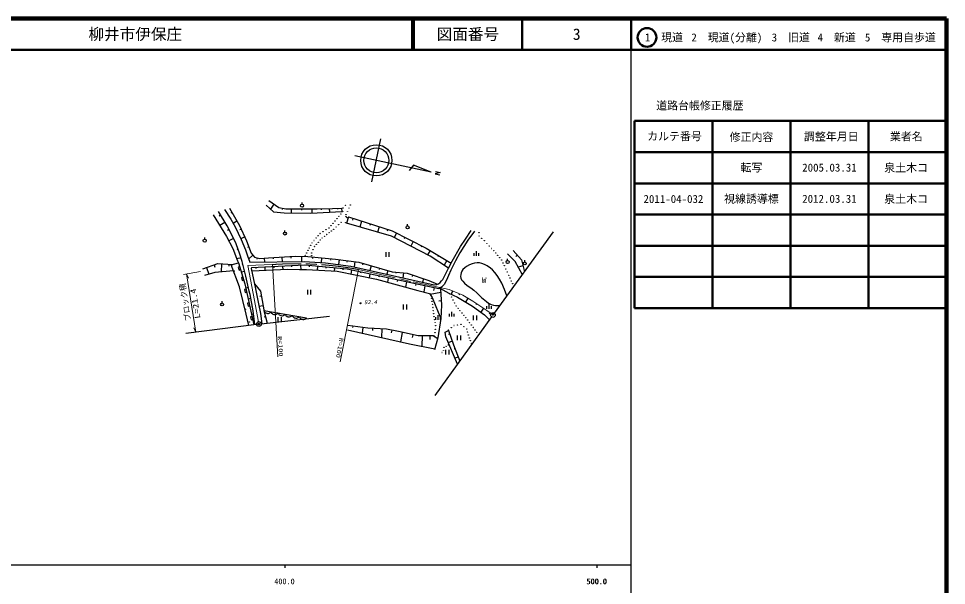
# Model space of a CAD drawing. Units: millimetres, scale not verified. Extents: x 40000 to 680000, y 20000 to 380000.
# Drawn here: x 382615 to 680000, y 198357 to 380000 of the extents above; entities that cross this region are included whole.
import ezdxf
from ezdxf.enums import TextEntityAlignment as Align

# ---------------------------------------------------------------- set-up
doc = ezdxf.new("R2010")
doc.units = ezdxf.units.MM
doc.header["$LTSCALE"] = 1000
doc.header["$PDMODE"] = 32
doc.header["$PDSIZE"] = 500
doc.linetypes.add('CHAIN', pattern=[18.5, 12, -1.5, 3.5, -1.5])
for name, color, linetype, lineweight in [('M-BGD', 7, 'Continuous', 25), ('M-BMK', 2, 'CHAIN', 13), ('M-BMK-OTRS', 5, 'Continuous', 25), ('M-BMK-SRVR', 3, 'Continuous', 25), ('M-STR-HTXT', 7, 'Continuous', 13), ('M-TTL', 2, 'Continuous', 140), ('M-TTL-BAND', 7, 'Continuous', 25), ('M-TTL-FRAM', 2, 'Continuous', 50), ('M-TTL-LINE', 7, 'Continuous', 50)]:
    doc.layers.add(name, color=color, linetype=linetype, lineweight=lineweight)
doc.layers.add('M-OTRS', color=6, linetype='Continuous')
doc.layers.add('M-TTL-TXT', color=7, linetype='Continuous')
doc.styles.add('ＭＳ ゴシック', font='')
doc.styles.get('ＭＳ ゴシック').set_extended_font_data('MS Gothic')

msp = doc.modelspace()

# ---------------------------------------------------------------- linework, layer by layer
at = {"layer": 'M-BGD'}
for p, q in [((462787, 321656), (466064, 319495)), ((448576, 318836), (450627, 315709)), ((450239, 319291), (453381, 313650)), ((462020, 320192), (464321, 318100)), ((464425, 320575), (463365, 318968)), ((466064, 319495), (468295, 319076)), ((467180, 319285), (467098, 318851)), ((468295, 319076), (478266, 319006)), ((469957, 319065), (469948, 317733)), ((473281, 319041), (473278, 318641)), ((473465, 320520), (473465, 321060)), ((476605, 319018), (476595, 317699)), ((478266, 319006), (483217, 319146)), ((479580, 319053), (479593, 318691)), ((482206, 319146), (482248, 317975)), ((483217, 319146), (486146, 319285)), ((484833, 319239), (484845, 318898)), ((486146, 319285), (486216, 318170)), ((445027, 317077), (449276, 310115)), ((449484, 313558), (446660, 318130)), ((447366, 316987), (446868, 316680)), ((451025, 317881), (450625, 317658)), ((450627, 315709), (452005, 313255)), ((464321, 318100), (467737, 317751)), ((467737, 317751), (476244, 317682)), ((476244, 317682), (486216, 318170)), ((488388, 316459), (487763, 314406)), ((488388, 316459), (502356, 311952)), ((489785, 316008), (489591, 315409)), ((448778, 314701), (447107, 313669)), ((450743, 311174), (449484, 313558)), ((450114, 312366), (449612, 312101)), ((452596, 315060), (451374, 314380)), ((452005, 313255), (453922, 309254)), ((453381, 313650), (455666, 308830)), ((453952, 312445), (453571, 312264)), ((502184, 310248), (487763, 314406)), ((492578, 315107), (491962, 313196)), ((495372, 314205), (495195, 313658)), ((498166, 313304), (497606, 311568)), ((500959, 312402), (500800, 311908)), ((507286, 313565), (507286, 314105)), ((442265, 309315), (442265, 309855)), ((449276, 310115), (451275, 306295)), ((451550, 309520), (449987, 308757)), ((452357, 307865), (450743, 311174)), ((455095, 310035), (453834, 309437)), ((467977, 311578), (467977, 312118)), ((514539, 303855), (502184, 310248)), ((502356, 311952), (513200, 306463)), ((503712, 311266), (502986, 309833)), ((506423, 309893), (506201, 309456)), ((524257, 306912), (525854, 309350)), ((525854, 309350), (527661, 312040)), ((528712, 311871), (526652, 308972)), ((453568, 304503), (452357, 307865)), ((453922, 309254), (455367, 305892)), ((455666, 308830), (457166, 304832)), ((456416, 306831), (456041, 306690)), ((509134, 308521), (508384, 307040)), ((511845, 307149), (511616, 306697)), ((513200, 306463), (521274, 301666)), ((521593, 302292), (524257, 306912)), ((525308, 306912), (524047, 304979)), ((526652, 308972), (525308, 306912)), ((451275, 306295), (452810, 302404)), ((452962, 306184), (452531, 306029)), ((453909, 303351), (452590, 302961)), ((454250, 302200), (453568, 304503)), ((455367, 305892), (456040, 303976)), ((456040, 303976), (456746, 301925)), ((457719, 304207), (456369, 303011)), ((457166, 304832), (458272, 303582)), ((458272, 303582), (459950, 303082)), ((462735, 303332), (471286, 303821)), ((464160, 303414), (464184, 302996)), ((467011, 303577), (467098, 302057)), ((469861, 303740), (469889, 303246)), ((471286, 303821), (475361, 303786)), ((473324, 303803), (473309, 302136)), ((475361, 303786), (484144, 302893)), ((476825, 303637), (476774, 303139)), ((479752, 303340), (479593, 301774)), ((500304, 305184), (500304, 303684)), ((501444, 303684), (501444, 305184)), ((514546, 305663), (513723, 304277)), ((520462, 300072), (514539, 303855)), ((517237, 304064), (516987, 303643)), ((524047, 304979), (522660, 302332)), ((528547, 304874), (528547, 303974)), ((529297, 305474), (529297, 303974)), ((530047, 304874), (530047, 303974)), ((541775, 302124), (539364, 304624)), ((541105, 305651), (543785, 302660)), ((542445, 304155), (542022, 303776)), ((441677, 299759), (446464, 301473)), ((445267, 301045), (445519, 300342)), ((446464, 301473), (451243, 301219)), ((447659, 301410), (447522, 298834)), ((450048, 301283), (450013, 300614)), ((450798, 301104), (453154, 301711)), ((453382, 294050), (450798, 301104)), ((452810, 302404), (453154, 301711)), ((453513, 300501), (453034, 300359)), ((453034, 300359), (453318, 299400)), ((453154, 301711), (455159, 294954)), ((454491, 301304), (454153, 301213)), ((454732, 300409), (454250, 302200)), ((455424, 297440), (454732, 300409)), ((456746, 301925), (474157, 302147)), ((474397, 300971), (457254, 300079)), ((459111, 303332), (458988, 302918)), ((459950, 303082), (462735, 303332)), ((461343, 303207), (461452, 301985)), ((464397, 300451), (464411, 300167)), ((467254, 300599), (467304, 299636)), ((470111, 300748), (470128, 300430)), ((472968, 300896), (473034, 299639)), ((474157, 302147), (481023, 301676)), ((487892, 299660), (474397, 300971)), ((475746, 300840), (475709, 300457)), ((478445, 300577), (478332, 299406)), ((481023, 301676), (489097, 300668)), ((482680, 303042), (482633, 302576)), ((484144, 302893), (491645, 301929)), ((485394, 302733), (485191, 301156)), ((487894, 302411), (487834, 301941)), ((489097, 300668), (515781, 294726)), ((490394, 302090), (490181, 300427)), ((491645, 301929), (502324, 298893)), ((492980, 301550), (492839, 301057)), ((495649, 300791), (495226, 299303)), ((519929, 302465), (519041, 300972)), ((520458, 300065), (521593, 302292)), ((522660, 302332), (521105, 299348)), ((539361, 302477), (539361, 303017)), ((544085, 297927), (541775, 302124)), ((544283, 300771), (542743, 300365)), ((543785, 302660), (544781, 298882)), ((544863, 302008), (544863, 302548)), ((445535, 298651), (442249, 297651)), ((442874, 300187), (443632, 298072)), ((451496, 299199), (445535, 298651)), ((453318, 299400), (453798, 299543)), ((455078, 298925), (454052, 298686)), ((456534, 292639), (455424, 297440)), ((457254, 300079), (457192, 299875)), ((457192, 299875), (458605, 293374)), ((457342, 299183), (468966, 299711)), ((458682, 300154), (458696, 299882)), ((461539, 300302), (461588, 299376)), ((468966, 299711), (472608, 299640)), ((472608, 299640), (474861, 299607)), ((474861, 299607), (484753, 299035)), ((481144, 300315), (481113, 299996)), ((483843, 300053), (483750, 299093)), ((484753, 299035), (497284, 296465)), ((486542, 299791), (486510, 299461)), ((517281, 293422), (487892, 299660)), ((489361, 299348), (489105, 298143)), ((492300, 298725), (492224, 298369)), ((495239, 298101), (494991, 296935)), ((498178, 297477), (498102, 297122)), ((498319, 300032), (498206, 299632)), ((500989, 299273), (500654, 298094)), ((502324, 298893), (507144, 298393)), ((503529, 298768), (503489, 298383)), ((505939, 298518), (505776, 296954)), ((507144, 298393), (514146, 296072)), ((508894, 297813), (508750, 297379)), ((518558, 296403), (520458, 300065)), ((520433, 297709), (519802, 296196)), ((521105, 299348), (520433, 297709)), ((454516, 297122), (454036, 296980)), ((454036, 296980), (454321, 296021)), ((454321, 296021), (454800, 296164)), ((455159, 294954), (458055, 281879)), ((455701, 296240), (455442, 296180)), ((458259, 294968), (460112, 292607)), ((497284, 296465), (510574, 292893)), ((501117, 296853), (500833, 295518)), ((504056, 296229), (503961, 295783)), ((506994, 295605), (506647, 293967)), ((509933, 294982), (509819, 294445)), ((512395, 296652), (512033, 295560)), ((514146, 296072), (516894, 294888)), ((515520, 295480), (515438, 295290)), ((515781, 294726), (516675, 294790)), ((516675, 294790), (517213, 295032)), ((517213, 295032), (517724, 295462)), ((517724, 295462), (518155, 295919)), ((518155, 295919), (518558, 296403)), ((519004, 294809), (518205, 293926)), ((519802, 296196), (519004, 294809)), ((455594, 285314), (453382, 294050)), ((455534, 293263), (455046, 293154)), ((455046, 293154), (455262, 292178)), ((455262, 292178), (455750, 292286)), ((456257, 293839), (455448, 293652)), ((456682, 292094), (456430, 292026)), ((456829, 291550), (456534, 292639)), ((457761, 286395), (456829, 291550)), ((458605, 293374), (459556, 288595)), ((460112, 292607), (461219, 286716)), ((475190, 293095), (475190, 291595)), ((476330, 291595), (476330, 293095)), ((510574, 292893), (514286, 291929)), ((512872, 294358), (512460, 292417)), ((514286, 291929), (515215, 290608)), ((517939, 292194), (514508, 291614)), ((515811, 293734), (515617, 292818)), ((518205, 293926), (517281, 293422)), ((517593, 293592), (520467, 291964)), ((517869, 293436), (518162, 288214)), ((520467, 291964), (523252, 290750)), ((521724, 292735), (521250, 291623)), ((523899, 291808), (523752, 291463)), ((447861, 288873), (447861, 289413)), ((456499, 288904), (456011, 288796)), ((456011, 288796), (456227, 287820)), ((457062, 290262), (456232, 290112)), ((459556, 288595), (460116, 285539)), ((460398, 291064), (459986, 290988)), ((515215, 290608), (517107, 285967)), ((518088, 289540), (517300, 289407)), ((523252, 290750), (528072, 287858)), ((526611, 290399), (525893, 289166)), ((529362, 288697), (529122, 288340)), ((533287, 288496), (533287, 286996)), ((456227, 287820), (456715, 287928)), ((457528, 287684), (457309, 287645)), ((458349, 281917), (457761, 286395)), ((460970, 287978), (459595, 287724)), ((460116, 285539), (460614, 282196)), ((461219, 286716), (461255, 286435)), ((461255, 286435), (461353, 286186)), ((461255, 286435), (474861, 284137)), ((461255, 286435), (462287, 282389)), ((461353, 286186), (461466, 286027)), ((461466, 286027), (461625, 285860)), ((461625, 285860), (461874, 285678)), ((461874, 285678), (462138, 285587)), ((462138, 285587), (462410, 285541)), ((462410, 285541), (462690, 285540)), ((462690, 285540), (462985, 285630)), ((462985, 285630), (463190, 285735)), ((463190, 285735), (463349, 285848)), ((463349, 285848), (463523, 286052)), ((463523, 286052), (463621, 285803)), ((463621, 285803), (463734, 285643)), ((463734, 285643), (463892, 285477)), ((465617, 285465), (465791, 285669)), ((465791, 285669), (465889, 285419)), ((505924, 288326), (505924, 286826)), ((507064, 286826), (507064, 288326)), ((517107, 285967), (517932, 283893)), ((518162, 288214), (517932, 283893)), ((521329, 286016), (521329, 284516)), ((528072, 287858), (531968, 285072)), ((531613, 287189), (530769, 285929)), ((532537, 287896), (532537, 286996)), ((533702, 285723), (533393, 285305)), ((534037, 287896), (534037, 286996)), ((456442, 281670), (455594, 285314)), ((457464, 284546), (456976, 284438)), ((456976, 284438), (457192, 283462)), ((457192, 283462), (457680, 283570)), ((457908, 285276), (457320, 285198)), ((458202, 283036), (458084, 283021)), ((461771, 284412), (461322, 284298)), ((463892, 285477), (464142, 285295)), ((464142, 285295), (464406, 285203)), ((464406, 285203), (464678, 285157)), ((464678, 285157), (464958, 285157)), ((464958, 285157), (465253, 285247)), ((465253, 285247), (465458, 285352)), ((465458, 285352), (465617, 285465)), ((465749, 284300), (465749, 282800)), ((465889, 285419), (466002, 285260)), ((466002, 285260), (466160, 285094)), ((466160, 285094), (466409, 284911)), ((466409, 284911), (466674, 284820)), ((466674, 284820), (466946, 284774)), ((466889, 282800), (466889, 284300)), ((466946, 284774), (467226, 284773)), ((467226, 284773), (467521, 284864)), ((467521, 284864), (467725, 284969)), ((467725, 284969), (467884, 285082)), ((467884, 285082), (468059, 285286)), ((468059, 285286), (468157, 285036)), ((468157, 285036), (468270, 284877)), ((468270, 284877), (468428, 284710)), ((468428, 284710), (468677, 284528)), ((468677, 284528), (468942, 284437)), ((468942, 284437), (469214, 284391)), ((469214, 284391), (469494, 284390)), ((469494, 284390), (469789, 284480)), ((469789, 284480), (469993, 284586)), ((469993, 284586), (470152, 284699)), ((470152, 284699), (470327, 284903)), ((470327, 284903), (470424, 284653)), ((470424, 284653), (470537, 284494)), ((470537, 284494), (470696, 284327)), ((470696, 284327), (470945, 284145)), ((470945, 284145), (471210, 284054)), ((471210, 284054), (471482, 284008)), ((471482, 284008), (471762, 284007)), ((471762, 284007), (472057, 284097)), ((472057, 284097), (472261, 284203)), ((472261, 284203), (472420, 284316)), ((472420, 284316), (472595, 284519)), ((472595, 284519), (472692, 284270)), ((472692, 284270), (472805, 284111)), ((472805, 284111), (472964, 283944)), ((472964, 283944), (473213, 283762)), ((473213, 283762), (473477, 283670)), ((473477, 283670), (473750, 283624)), ((473750, 283624), (474029, 283624)), ((474029, 283624), (474324, 283714)), ((474324, 283714), (474529, 283819)), ((474529, 283819), (474688, 283932)), ((474688, 283932), (474862, 284136)), ((516218, 284325), (516218, 283425)), ((516968, 284925), (516968, 283425)), ((517932, 283893), (517030, 277691)), ((517718, 284325), (517718, 283425)), ((520579, 285416), (520579, 284516)), ((522079, 285416), (522079, 284516)), ((528307, 284842), (528307, 283342)), ((529447, 283342), (529447, 284842)), ((531968, 285072), (533525, 283434)), ((458416, 281925), (458349, 281917)), ((488044, 280274), (507936, 275783)), ((494543, 280750), (488117, 281642)), ((489723, 281419), (489662, 280976)), ((492936, 280973), (492693, 279224)), ((500541, 280500), (494543, 280750)), ((496042, 280687), (496015, 280028)), ((499041, 280562), (498927, 277817)), ((504437, 279752), (500541, 280500)), ((502231, 280137), (502043, 279260)), ((510685, 278323), (504437, 279752)), ((519393, 279510), (520422, 280011)), ((520422, 280011), (522036, 275448)), ((505613, 279412), (504978, 276451)), ((508994, 278686), (508802, 277791)), ((515647, 278288), (510685, 278323)), ((511926, 278315), (511902, 275014)), ((514407, 278297), (514399, 277168)), ((515647, 278288), (516964, 277458)), ((517030, 277691), (515940, 273888)), ((519504, 278035), (519393, 279510)), ((523304, 269275), (519504, 278035)), ((521632, 276589), (520331, 276129)), ((520825, 278870), (520421, 278727)), ((523191, 278467), (523191, 276967)), ((524331, 276967), (524331, 278467)), ((507936, 275783), (516033, 274213)), ((519454, 273840), (519454, 272340)), ((520594, 272340), (520594, 273840)), ((522036, 275448), (523995, 270232)), ((522525, 274144), (522182, 274015)), ((523505, 271536), (522489, 271154))]:
    msp.add_line(p, q, dxfattribs=at)
msp.add_lwpolyline([(539154, 291167), (538356, 293211), (537469, 295192), (536798, 296443), (536033, 297638), (535297, 298597), (534478, 299475), (533822, 300056), (532846, 300750), (531957, 301223), (531138, 301531), (530353, 301707), (529580, 301745), (528792, 301634), (528014, 301415), (527103, 301053), (526225, 300577), (525618, 300133), (525049, 299557), (524701, 299063), (524463, 298554), (524318, 297958), (524300, 297348), (524386, 296859), (524615, 296309), (524952, 295808), (525512, 295209), (526416, 294468), (527560, 293674), (528525, 292977), (529509, 292125), (531008, 290663), (532548, 289305), (533199, 288857), (534058, 288415), (534788, 288180), (535482, 288069), (536862, 288024)], dxfattribs=at)
for centre, radius in [((473465, 320040), 480), ((486604, 319282), 50), ((487439, 320200), 50), ((488041, 318206), 50), ((488505, 319244), 50), ((488969, 320283), 50), ((484640, 315900), 50), ((485274, 316645), 50), ((485908, 317390), 50), ((486493, 318085), 50), ((487578, 317167), 50), ((487578, 316499), 50), ((487912, 316221), 50), ((481160, 312326), 50), ((482102, 312919), 50), ((482736, 313664), 50), ((483371, 314410), 50), ((483615, 312452), 50), ((484005, 315155), 50), ((484409, 313201), 50), ((485203, 313951), 50), ((485997, 314700), 50), ((487421, 314566), 50), ((507286, 313085), 480), ((442265, 308835), 480), ((467977, 311098), 480), ((477973, 309637), 50), ((478624, 310388), 50), ((479275, 311139), 50), ((479921, 309692), 50), ((480218, 311732), 50), ((480660, 310244), 50), ((481399, 310796), 50), ((482138, 311348), 50), ((482876, 311900), 50), ((530188, 311368), 50), ((530242, 310294), 50), ((531074, 309570), 50), ((475799, 306523), 50), ((476235, 307329), 50), ((476671, 308134), 50), ((477322, 308885), 50), ((477450, 306955), 50), ((478068, 307639), 50), ((478686, 308323), 50), ((479303, 309008), 50), ((531906, 308845), 50), ((532693, 308004), 50), ((533480, 307163), 50), ((534267, 306322), 50), ((474490, 304106), 50), ((474926, 304911), 50), ((475363, 305717), 50), ((476538, 304907), 50), ((476582, 304017), 50), ((476994, 305931), 50), ((534901, 305581), 50), ((535534, 304840), 50), ((536168, 304100), 50), ((536801, 303359), 50), ((537435, 302618), 50), ((537864, 301706), 50), ((538293, 300793), 50), ((539361, 301997), 480), ((544863, 301528), 480), ((451724, 299074), 50), ((538776, 299773), 50), ((539260, 298753), 50), ((539743, 297733), 50), ((540144, 296844), 50), ((540545, 295954), 50), ((540946, 295064), 50), ((520830, 291806), 50), ((541347, 294175), 50), ((447861, 288393), 480), ((492233, 288782), 150), ((492233, 288782), 90), ((492233, 288782), 30), ((515034, 290361), 50), ((515156, 289381), 50), ((521330, 290817), 50), ((521830, 289828), 50), ((522330, 288840), 50), ((455345, 286872), 50), ((515277, 288402), 50), ((515399, 287422), 50), ((515521, 286443), 50), ((515642, 285463), 50), ((522830, 287851), 50), ((523457, 287108), 50), ((524083, 286366), 50), ((524709, 285623), 50), ((456552, 282805), 50), ((515764, 284484), 50), ((515950, 283510), 50), ((516135, 282536), 50), ((525335, 284881), 50), ((525962, 284138), 50), ((526588, 283396), 50), ((527168, 282603), 50), ((516193, 280450), 50), ((516321, 281562), 50), ((520422, 280233), 50), ((521298, 280943), 50), ((522175, 281652), 50), ((523301, 281833), 50), ((524428, 282014), 50), ((525332, 281291), 50), ((526236, 280567), 50), ((526515, 279593), 50), ((527747, 281811), 50), ((528327, 281018), 50), ((528906, 280226), 50), ((515938, 278224), 50), ((516066, 279337), 50), ((526793, 278620), 50), ((527071, 277646), 50), ((527433, 276797), 50), ((529486, 279434), 50), ((530066, 278641), 50), ((518808, 273584), 50), ((518975, 274641), 50), ((519657, 275003), 50), ((520338, 275365), 50), ((527794, 275949), 50), ((518363, 273000), 50)]:
    msp.add_circle(centre, radius, dxfattribs=at)
at = {"layer": 'M-BMK'}
for p, q in [((456072, 300849), (463926, 301172)), ((457759, 291867), (456072, 300849)), ((491611, 299583), (509060, 295595)), ((509060, 295595), (520636, 293198)), ((459494, 282819), (457759, 291867)), ((520636, 293198), (524987, 291345)), ((524987, 291345), (528236, 289452)), ((528236, 289452), (532739, 286434)), ((532739, 286434), (534062, 285458))]:
    msp.add_line(p, q, dxfattribs=at)
msp.add_arc((471609, 192987), 108456, 79.37208, 94.04919, dxfattribs=at)
at = {"layer": 'M-BMK-OTRS'}
for p, q in [((535107, 285619), (554093, 311649)), ((460380, 282169), (482226, 284690)), ((534226, 284405), (516053, 259231)), ((458891, 281987), (436233, 279059))]:
    msp.add_line(p, q, dxfattribs=at)
at = {"layer": 'M-BMK-SRVR'}
for p, q in [((495829, 327725), (498740, 341419)), ((514891, 330830), (490437, 336027)), ((509230, 333055), (507836, 331307)), ((514891, 330830), (509230, 333055)), ((517764, 330665), (516084, 330203)), ((516084, 330203), (517601, 329889)), ((516254, 330986), (517764, 330665))]:
    msp.add_line(p, q, dxfattribs=at)
for centre, radius in [((497284, 334572), 5000), ((497284, 334572), 4000), ((534665, 285013), 750), ((459635, 282083), 750), ((534665, 285013), 30), ((459635, 282083), 30)]:
    msp.add_circle(centre, radius, dxfattribs=at)
at = {"layer": 'M-OTRS'}
for p in [(534636, 285252), (459635, 282083)]:
    msp.add_point(p, dxfattribs=at)
at = {"layer": 'M-STR-HTXT'}
for p, q in [((465756, 271612), (463950, 301172)), ((435482, 298010), (440979, 298972)), ((436420, 298183), (437074, 296770)), ((436420, 298183), (439437, 279481)), ((491605, 299584), (485708, 270059)), ((439437, 279481), (438783, 280895))]:
    msp.add_line(p, q, dxfattribs=at)
at = {"layer": 'M-TTL'}
for p, q in [((680000, 380000), (40000, 380000)), ((680000, 20000), (680000, 380000))]:
    msp.add_line(p, q, dxfattribs=at)
at = {"layer": 'M-TTL-BAND'}
for p, q in [((579000, 20000), (579000, 370000)), ((40000, 205000), (579000, 205000)), ((468000, 205000), (468000, 204000)), ((568000, 205000), (568000, 204000))]:
    msp.add_line(p, q, dxfattribs=at)
at = {"layer": 'M-TTL-FRAM'}
for p, q in [((580000, 347197), (580000, 287197)), ((580000, 347197), (680000, 347197)), ((580000, 287197), (680000, 287197))]:
    msp.add_line(p, q, dxfattribs=at)
at = {"layer": 'M-TTL-LINE'}
for p, q in [((508747, 380000), (508747, 370000)), ((509247, 380000), (509247, 370000)), ((543997, 380000), (543997, 370000)), ((579000, 380000), (579000, 370000)), ((40000, 370000), (680000, 370000)), ((605000, 347197), (605000, 287197)), ((630000, 347197), (630000, 287197)), ((655000, 347197), (655000, 287197)), ((580000, 337197), (680000, 337197)), ((580000, 327197), (680000, 327197)), ((580000, 317197), (680000, 317197)), ((580000, 307197), (680000, 307197)), ((580000, 297197), (680000, 297197))]:
    msp.add_line(p, q, dxfattribs=at)
msp.add_circle((584031, 373958), 3000, dxfattribs=at)

# ---------------------------------------------------------------- texts
at = {"layer": 'M-BGD', "style": 'ＭＳ ゴシック', "width": 1.2}
msp.add_text('W', height=1833, dxfattribs=at).set_placement((531078, 294700), align=Align.BOTTOM_LEFT)
at = {"layer": 'M-BGD', "style": 'ＭＳ ゴシック', "oblique": 15}
msp.add_text('92.4', height=1320, dxfattribs=at).set_placement((493342, 288092), align=Align.BOTTOM_LEFT)
at = {"layer": 'M-STR-HTXT', "style": 'ＭＳ ゴシック'}
for s, height, rotation, width, p in [('ブロック積', 1833, 99, 0.95, (438461, 283354)), ('L=21.4', 1833, 99.2, 1.3, (441466, 284080)), ('R=100', 1320, 273.2, 1.45, (465353, 278184)), ('R=100', 1320, 260.4, 1.45, (485076, 277860))]:
    msp.add_text(s, height=height, rotation=rotation, dxfattribs=dict(at, width=width)).set_placement(p, align=Align.BOTTOM_LEFT)
at = {"layer": 'M-TTL-BAND', "style": 'ＭＳ ゴシック'}
for s, p in [('400.0', (467844, 198195)), ('500.0', (567844, 198195)), ('500.0', (568000, 198195))]:
    msp.add_text(s, height=1833, dxfattribs=at).set_placement(p, align=Align.BOTTOM_CENTER)
at = {"layer": 'M-TTL-TXT', "style": 'ＭＳ ゴシック'}
msp.add_text('柳井市伊保庄', height=3666, dxfattribs=at).set_placement((405024, 375000), align=Align.MIDDLE_LEFT)
for s, height, p in [('図面番号', 3666, (526622, 375000)), ('3', 3666, (561497, 375000)), ('1\u3000現道', 2566, (589448, 373958)), ('2\u3000現道(分離)', 2566, (609619, 373958)), ('3\u3000旧道', 2566, (630121, 373958)), ('4\u3000新道', 2566, (644824, 373958)), ('5\u3000専用自歩道', 2566, (665228, 373958)), ('道路台帳修正履歴', 2566, (600968, 352113)), ('カルテ番号', 2566, (592839, 342277)), ('修正内容', 2566, (617509, 342023)), ('調整年月日', 2566, (643089, 342197)), ('業者名', 2566, (667134, 342197)), ('転写', 2566, (617500, 332245)), ('2005.03.31', 2566, (642500, 332245)), ('泉土木コ', 2566, (667077, 332189)), ('2011-04-032', 2566, (592500, 322189)), ('視線誘導標', 2566, (617500, 322245)), ('2012.03.31', 2566, (642500, 322245)), ('泉土木コ', 2566, (667077, 322189))]:
    msp.add_text(s, height=height, dxfattribs=at).set_placement(p, align=Align.MIDDLE_CENTER)

doc.saveas('drawing.dxf')
